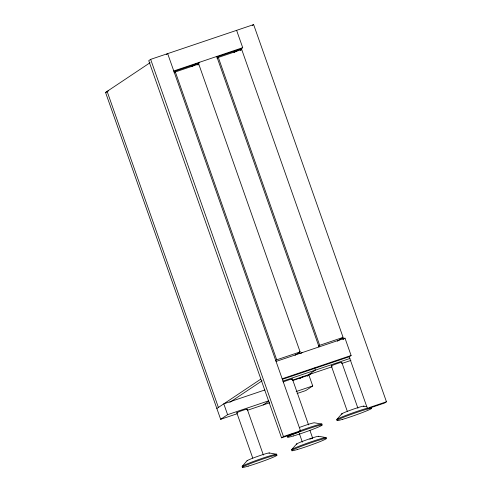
<?xml version="1.0" encoding="UTF-8"?>
<svg xmlns="http://www.w3.org/2000/svg" width="492" height="492" viewBox="0 0 492 492"><rect width="100%" height="100%" fill="white"/><g stroke="black" fill="none" stroke-linecap="round" stroke-linejoin="round"><path stroke-width="0.74" d="M291.762 449.491L296.664 443.925M336.94 419.325L341.842 413.76M349.166 356.669L367.524 408.791L384.541 403.046L386.454 401.767L253.632 24.6L150.65 59.372L148.738 60.645L281.559 437.818L298.582 432.068L300.495 430.795L167.667 53.622L166.394 54.477M237.249 413.711L220.656 419.313L105.546 92.434L150.091 62.693M174.063 72.798L175.337 71.949L198.743 64.046L300.114 351.909L295.028 355.304M252.359 25.449L253.632 24.6M191.622 66.684L196.05 63.732M199.734 62.201L197.827 63.474L198.338 64.926M197.47 64.895L198.743 64.046M217.046 58.29L218.319 57.441L241.726 49.538L343.096 337.401L337.377 341.22M233.971 52.595L238.399 49.643M236.609 30.35L242.716 47.687L240.803 48.966L216.855 57.047M240.453 50.387L241.726 49.538M275.44 360.661L276.713 359.812L300.114 351.909M216.843 408.477L260.754 379.16M300.747 353.514L302.026 352.666M229.856 402.315L262.095 380.79M318.422 346.153L319.689 345.304L343.096 337.401M220.656 419.313L227.605 414.676L268.724 400.789M343.096 339.431L345.003 338.152L351.11 355.495L349.203 356.768L282.439 379.314M299.646 378.748L303.441 376.214M263.214 404.947L268.903 401.146M308.392 374.781L315.341 370.144L314.579 367.973M307.309 376.165L311.731 373.207M292.316 380.697L308.902 375.101L312.721 385.937L305.772 390.574L297.113 393.502M281.559 437.818L283.472 436.539L300.495 430.795M367.524 408.791L369.43 407.517L386.454 401.767M247.033 460.733L242.396 466.158L242.691 466.994M363.889 406.263L363.625 406.404A11.783 0.676 -19.4 0 0 352.063 409.602A11.783 0.676 -19.4 0 0 342.186 414.012M318.711 436.422L318.447 436.57A11.783 0.676 -19.4 0 0 306.885 439.762A11.783 0.676 -19.4 0 0 297.008 444.171M108.566 90.897L107.108 91.389L218.405 407.431M105.546 92.434L106.998 91.942M173.774 70.965L242.716 47.687M174.045 71.506L199.242 63.001M276.067 361.429L345.003 338.152M282.174 378.772L351.11 355.495M282.882 381.103L349.966 358.453M292.525 380.138L332.192 366.743M341.571 363.582L350.95 360.415M264.905 389.953L223.792 403.834L227.605 414.676M296.129 391.54L312.721 385.937M247.347 410.303L269.702 402.751M363.828 406.146L366.817 406.656M321.94 424.098L314.462 422.812A11.783 0.676 -19.4 0 0 299.849 427.302M318.65 436.306L326.128 437.591M269.284 452.978L276.762 454.257A18.413 1.058 -19.4 0 0 256.117 460.469A18.413 1.058 -19.4 0 0 242.943 466.551M240.563 48.271L241.074 49.723M342.284 337.125L343.047 339.296M341.743 362.278L357.924 408.231M331.356 365.98L347.284 411.214M218.319 57.441L319.689 345.304M216.757 56.451L319.044 346.915M299.345 351.768L299.856 353.219M292.377 378.945L308.558 424.897M309.966 430.494L312.746 438.397M175.337 71.949L276.713 359.812M299.327 433.477L302.359 442.093M287.574 435.998L287.869 436.834M150.65 59.372L283.472 436.539M247.199 409.11L263.38 455.063M236.812 412.806L252.74 458.046M309.769 439.165A5.523 0.32 -19.4 0 1 310.913 438.809M311.83 438.55A5.523 0.32 -19.4 0 1 312.457 438.409M291.442 449.897A18.413 1.058 -19.4 0 1 310.009 442.191A18.413 1.058 -19.4 0 1 325.809 437.997M246.726 409.449A5.523 0.32 -19.4 0 0 244.223 409.879L242.925 410.303A5.523 0.32 -19.4 0 0 237.101 412.794M247.095 460.85A11.783 0.676 -19.4 0 1 258.97 455.918A11.783 0.676 -19.4 0 1 269.081 453.237M291.166 379.615A5.523 0.32 -19.4 0 0 289.401 379.713L288.103 380.144A5.523 0.32 -19.4 0 0 283.201 381.976M287.254 436.398A18.413 1.058 -19.4 0 1 291.596 434.067M299.099 431.115A18.413 1.058 -19.4 0 1 321.62 424.504M331.645 365.962A5.523 0.32 -19.4 0 1 337.469 363.471L338.767 363.047A5.523 0.32 -19.4 0 1 341.682 362.389M336.62 419.731A18.413 1.058 -19.4 0 1 348.035 414.602A18.413 1.058 -19.4 0 1 367.942 408.009M297.562 449.46A18.413 1.058 -19.4 0 0 326.104 438.833A18.413 1.058 -19.4 0 0 303.576 445.444A18.413 1.058 -19.4 0 0 297.562 449.46M248.196 466.133A18.413 1.058 -19.4 0 0 276.738 455.5A18.413 1.058 -19.4 0 0 254.216 462.111A18.413 1.058 -19.4 0 0 248.196 466.133M293.373 435.967A18.413 1.058 -19.4 0 0 321.916 425.34A18.413 1.058 -19.4 0 0 299.394 431.951A18.413 1.058 -19.4 0 0 293.373 435.967M342.739 419.301A18.413 1.058 -19.4 0 0 371.282 408.668A18.413 1.058 -19.4 0 0 348.754 415.285A18.413 1.058 -19.4 0 0 342.739 419.301"/></g></svg>
